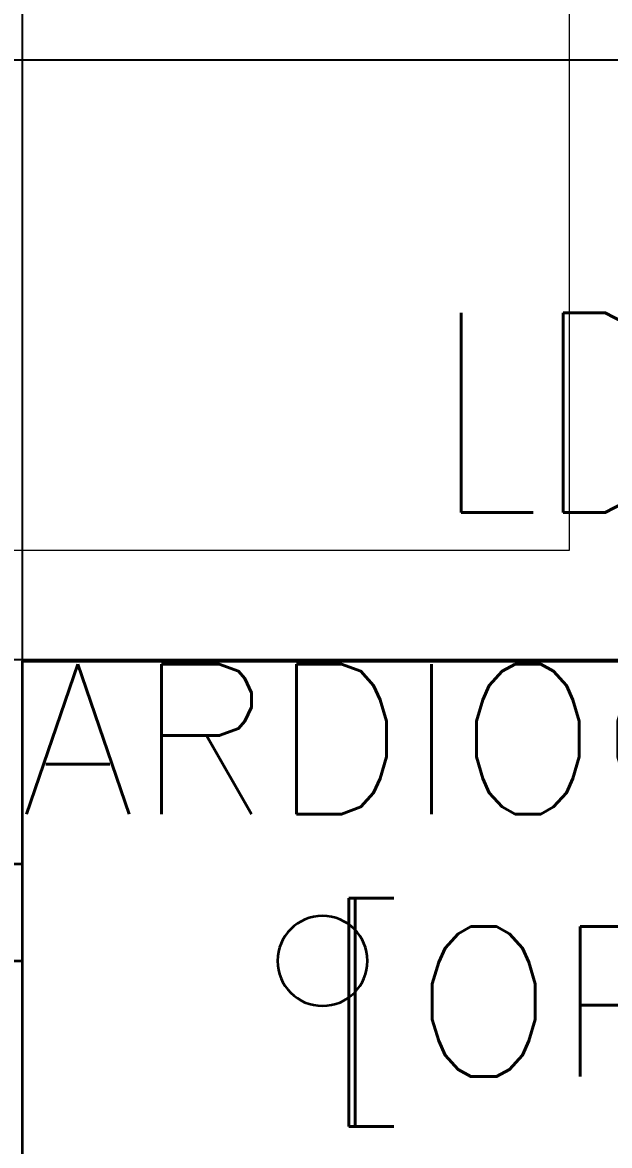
# Model space of a CAD drawing. Header units: inches. Extents: x -12418 to 183584, y -29325 to 19878.
# Drawn here: x 32400 to 32987, y -9486 to -8363 of the extents above; entities that cross this region are included whole.
import ezdxf
from ezdxf.enums import TextEntityAlignment as Align

# ---------------------------------------------------------------- set-up
doc = ezdxf.new("R2010")
doc.units = ezdxf.units.IN
doc.header["$LTSCALE"] = 25
doc.header["$MEASUREMENT"] = 0
doc.linetypes.add('DASHDOT', pattern=[25.4, 12.7, -6.35, 0, -6.35])
doc.layers.get('0').update_dxf_attribs({"color": 8})
for name, color, linetype, lineweight in [('00-Ground Floor$0$72_EGR_BASE_TEXT', 252, 'Continuous', 5), ('00-Ground Floor$0$LOADING', 253, 'Continuous', 5), ('00-Ground Floor$0$NEW Wall', 166, 'Continuous', 5), ('E-LITE-CIRC-NUMB', 6, 'Continuous', 25), ('E-LITE-CLNG', 150, 'Continuous', 35), ('E-LITE-CLNG-CNDT', 6, 'DASHDOT', 35), ('E-LITE-CTRL', 6, 'Continuous', 25), ('E-LITE-IDEN', 6, 'Continuous', 25)]:
    doc.layers.add(name, color=color, linetype=linetype, lineweight=lineweight)
doc.layers.add('00-Ground Floor$0$False Ceiling', color=251, linetype='Continuous')
doc.styles.add('00-Ground Floor$0$SIMPLEX', font='SIMPLEX.shx', dxfattribs={"height": 150})
doc.styles.add('DC_Simplex', font='SIMPLEX.shx', dxfattribs={"width": 0.7})

# ---------------------------------------------------------------- blocks, each defined once
blk = doc.blocks.new('*X143')
at = {"color": 0}
for p, q in [((13, 1), (13, 1)), ((13, 1), (13, 1)), ((13, 1), (13, 1)), ((13, 1), (13, 1)), ((13, 1), (13, 1)), ((13, 1), (13, 1)), ((13, 1), (13, 1)), ((13, 1), (13, 1)), ((13, 1), (13, 1)), ((13, 1), (13, 1)), ((13, 1), (13, 1)), ((13, 1), (13, 1)), ((13, 1), (13, 1)), ((13, 1), (13, 1)), ((13, 1), (13, 1)), ((13, 1), (14, 1)), ((13, 1), (14, 1)), ((13, 1), (14, 1)), ((13, 1), (13, 1)), ((13, 1), (13, 1)), ((13, 1), (13, 1)), ((13, 1), (13, 1)), ((13, 1), (13, 1)), ((13, 1), (13, 1)), ((13, 1), (13, 1)), ((13, 1), (13, 1)), ((13, 1), (13, 1)), ((13, 1), (13, 1)), ((13, 1), (13, 1)), ((13, 1), (13, 1)), ((13, 1), (13, 1)), ((13, 1), (13, 1)), ((13, 1), (13, 1)), ((13, 1), (13, 1)), ((13, 1), (13, 1)), ((13, 1), (13, 1)), ((13, 1), (13, 1)), ((13, 1), (13, 1)), ((13, 1), (13, 1)), ((13, 1), (13, 1)), ((13, 1), (13, 1)), ((13, 1), (13, 1)), ((13, 1), (13, 1)), ((13, 1), (13, 1)), ((13, 1), (13, 1)), ((13, 1), (13, 1)), ((13, 1), (13, 1)), ((13, 1), (13, 1)), ((13, 1), (13, 1)), ((13, 1), (13, 1)), ((13, 1), (13, 1)), ((13, 1), (13, 1)), ((13, 1), (13, 1)), ((13, 1), (13, 1)), ((13, 1), (13, 1)), ((13, 1), (13, 1)), ((13, 1), (13, 1)), ((13, 1), (13, 1)), ((13, 1), (13, 1)), ((13, 1), (13, 1)), ((13, 1), (13, 1)), ((13, 1), (13, 1)), ((13, 1), (13, 1)), ((13, 1), (13, 1)), ((13, 1), (13, 1)), ((13, 1), (13, 1)), ((13, 1), (13, 1)), ((13, 1), (13, 1)), ((13, 1), (13, 1)), ((13, 1), (13, 1)), ((13, 1), (13, 1)), ((13, 1), (13, 1)), ((13, 1), (13, 1)), ((13, 1), (13, 1)), ((13, 1), (13, 1)), ((13, 1), (13, 1)), ((13, 1), (13, 1)), ((13, 1), (13, 1)), ((13, 1), (13, 1)), ((13, 1), (13, 1)), ((13, 1), (13, 1)), ((13, 1), (13, 1)), ((13, 1), (13, 1)), ((13, 1), (13, 1)), ((13, 1), (13, 1)), ((13, 1), (13, 1)), ((13, 1), (13, 1)), ((13, 1), (13, 1)), ((13, 1), (13, 1)), ((13, 1), (13, 1)), ((13, 1), (13, 1)), ((13, 1), (13, 1)), ((13, 1), (13, 1)), ((13, 1), (13, 1)), ((13, 1), (13, 1)), ((13, 1), (13, 1)), ((13, 1), (13, 1)), ((13, 1), (13, 1)), ((13, 1), (13, 1)), ((13, 1), (13, 1)), ((13, 1), (13, 1)), ((13, 1), (13, 1)), ((13, 1), (13, 1)), ((13, 1), (13, 1)), ((13, 1), (13, 1)), ((13, 1), (13, 1)), ((13, 1), (13, 1)), ((13, 1), (13, 1)), ((13, 1), (13, 1)), ((13, 1), (13, 1)), ((13, 1), (13, 1)), ((13, 1), (13, 1)), ((13, 1), (13, 1)), ((13, 1), (13, 1)), ((13, 1), (13, 1)), ((13, 1), (13, 1)), ((13, 1), (13, 1)), ((13, 1), (13, 1)), ((13, 1), (13, 1)), ((13, 1), (13, 1)), ((13, 1), (13, 1)), ((13, 1), (13, 1)), ((13, 1), (13, 1)), ((13, 1), (14, 1)), ((13, 0), (13, 0)), ((13, 0), (13, 0)), ((13, 0), (13, 0)), ((13, 0), (13, 0)), ((13, 0), (13, 0)), ((13, 0), (13, 0)), ((13, 0), (13, 0)), ((13, 0), (13, 0)), ((13, 0), (13, 0)), ((13, 0), (13, 0)), ((13, 0), (13, 0)), ((13, 0), (13, 0)), ((13, 0), (13, 0)), ((13, 0), (13, 0)), ((13, 0), (13, 0)), ((13, 0), (13, 0)), ((13, 0), (13, 0)), ((13, 0), (13, 0)), ((13, 0), (13, 0)), ((13, 0), (13, 0)), ((13, 0), (13, 0)), ((13, 0), (13, 0)), ((13, 0), (13, 0)), ((13, 0), (13, 0)), ((13, 0), (13, 0)), ((13, 0), (13, 0)), ((13, 0), (13, 0)), ((13, 0), (13, 0)), ((13, 0), (13, 0)), ((13, 0), (13, 0)), ((13, 0), (13, 0)), ((13, 0), (13, 0)), ((13, 0), (13, 0)), ((13, 0), (13, 0)), ((13, 0), (13, 0)), ((13, 0), (13, 0)), ((13, 0), (13, 0)), ((13, 0), (13, 0)), ((13, 0), (13, 0)), ((13, 0), (13, 0)), ((13, 0), (13, 0)), ((13, 0), (13, 0)), ((13, 0), (13, 0)), ((13, 0), (13, 0)), ((13, 0), (13, 0)), ((13, 0), (13, 0)), ((13, 0), (13, 0)), ((13, 0), (13, 0)), ((13, 0), (14, 0)), ((13, 0), (14, 0)), ((13, 0), (13, 0)), ((13, 0), (14, 0)), ((14, 1), (14, 1)), ((14, 1), (14, 1)), ((14, 1), (14, 1)), ((14, 1), (14, 1)), ((14, 1), (14, 1)), ((14, 1), (14, 1)), ((14, 1), (14, 1)), ((14, 1), (14, 1)), ((14, 1), (14, 1)), ((14, 1), (14, 1)), ((14, 1), (14, 1)), ((14, 1), (14, 1)), ((14, 1), (14, 1)), ((14, 1), (14, 1)), ((14, 1), (14, 1)), ((14, 1), (14, 1)), ((14, 1), (14, 1)), ((14, 1), (14, 1)), ((14, 1), (14, 1)), ((14, 1), (14, 1)), ((14, 1), (14, 1)), ((14, 1), (14, 1)), ((14, 1), (14, 1)), ((14, 1), (14, 1)), ((14, 1), (14, 1)), ((14, 1), (14, 1)), ((14, 1), (14, 1)), ((14, 1), (14, 1)), ((14, 1), (14, 1)), ((14, 1), (14, 1)), ((14, 1), (14, 1)), ((14, 1), (14, 1)), ((14, 1), (14, 1)), ((14, 1), (14, 1)), ((14, 1), (14, 1)), ((14, 1), (14, 1)), ((14, 1), (14, 1)), ((14, 1), (14, 1)), ((14, 1), (14, 1)), ((14, 1), (14, 1)), ((14, 1), (14, 1)), ((14, 1), (14, 1)), ((14, 1), (14, 1)), ((14, 1), (14, 1)), ((14, 1), (14, 1)), ((14, 1), (14, 1)), ((14, 1), (14, 1)), ((14, 1), (14, 1)), ((14, 1), (14, 1)), ((14, 1), (14, 1)), ((14, 1), (14, 1)), ((14, 1), (14, 1)), ((14, 1), (14, 1)), ((14, 1), (14, 1)), ((14, 1), (14, 1)), ((14, 1), (14, 1)), ((14, 1), (14, 1)), ((14, 1), (14, 1)), ((14, 1), (14, 1)), ((14, 1), (14, 1)), ((14, 1), (14, 1)), ((14, 1), (14, 1)), ((14, 1), (14, 1)), ((14, 1), (14, 1)), ((14, 1), (14, 1)), ((14, 1), (14, 1)), ((14, 1), (14, 1)), ((14, 1), (14, 1)), ((14, 1), (14, 1)), ((14, 1), (14, 1)), ((14, 1), (14, 1)), ((14, 1), (14, 1)), ((14, 1), (14, 1)), ((14, 1), (14, 1)), ((14, 1), (14, 1)), ((14, 1), (14, 1)), ((14, 1), (14, 1)), ((14, 1), (14, 1)), ((14, 1), (14, 1)), ((14, 1), (14, 1)), ((14, 1), (14, 1)), ((14, 1), (14, 1)), ((14, 1), (14, 1)), ((14, 1), (14, 1)), ((14, 1), (14, 1)), ((14, 1), (14, 1)), ((14, 1), (14, 1)), ((14, 1), (14, 1)), ((14, 1), (14, 1)), ((14, 1), (14, 1)), ((14, 1), (14, 1)), ((14, 1), (14, 1)), ((14, 1), (14, 1)), ((14, 1), (14, 1)), ((14, 0), (14, 0)), ((14, 0), (14, 0)), ((14, 0), (14, 0)), ((14, 0), (14, 0)), ((14, 0), (14, 0)), ((14, 0), (14, 0)), ((14, 0), (14, 0)), ((14, 0), (14, 0)), ((14, 0), (14, 0)), ((14, 0), (14, 0)), ((14, 0), (14, 0)), ((14, 0), (14, 0)), ((14, 0), (14, 0)), ((14, 0), (14, 0)), ((14, 0), (14, 0)), ((14, 0), (14, 0)), ((14, 0), (14, 0)), ((14, 0), (14, 0)), ((14, 0), (14, 0)), ((14, 0), (14, 0)), ((14, 0), (14, 0)), ((14, 0), (14, 0)), ((14, 0), (14, 0)), ((14, 0), (14, 0)), ((14, 0), (14, 0)), ((14, 0), (14, 0)), ((14, 0), (14, 0)), ((14, 0), (14, 0)), ((14, 0), (14, 0)), ((14, 0), (14, 0)), ((14, 0), (14, 0)), ((14, 0), (14, 0)), ((14, 0), (14, 0)), ((14, 0), (14, 0)), ((14, 0), (14, 0)), ((14, 0), (14, 0)), ((14, 0), (14, 0)), ((14, 0), (14, 0)), ((14, 0), (14, 0)), ((14, 0), (14, 0)), ((14, 0), (14, 0)), ((14, 0), (14, 0)), ((14, 0), (14, 0)), ((14, 0), (14, 0)), ((14, 0), (14, 0)), ((14, 0), (14, 0)), ((14, 0), (14, 0)), ((14, 0), (14, 0)), ((13, 0), (13, 0)), ((13, 0), (14, 0)), ((13, 0), (13, 0)), ((13, 0), (14, 0)), ((13, 0), (13, 0)), ((13, 0), (14, 0)), ((13, 0), (13, 0)), ((13, 0), (13, 0)), ((13, 0), (13, 0)), ((13, 0), (13, 0)), ((13, 0), (14, 0)), ((13, 0), (13, 0)), ((13, 0), (14, 0)), ((13, 0), (13, 0)), ((13, 0), (14, 0)), ((13, 0), (13, 0)), ((13, 0), (14, 0)), ((13, 0), (13, 0)), ((13, 0), (14, 0)), ((13, 0), (13, 0)), ((13, 0), (14, 0)), ((13, 0), (13, 0)), ((13, 0), (14, 0)), ((13, 0), (13, 0)), ((13, 0), (13, 0)), ((13, 0), (13, 0)), ((13, 0), (14, 0)), ((13, 0), (13, 0)), ((13, 0), (14, 0)), ((13, 0), (13, 0)), ((13, 0), (14, 0)), ((13, 0), (13, 0)), ((13, 0), (14, 0)), ((13, 0), (13, 0)), ((13, 0), (13, 0)), ((13, 0), (13, 0)), ((13, 0), (13, 0)), ((13, 0), (13, 0)), ((13, 0), (13, 0)), ((13, 0), (13, 0)), ((13, 0), (13, 0)), ((13, 0), (13, 0)), ((13, 0), (13, 0)), ((13, 0), (13, 0)), ((13, 0), (13, 0)), ((13, 0), (13, 0)), ((13, 0), (13, 0)), ((13, 0), (13, 0)), ((13, 0), (13, 0)), ((13, 0), (13, 0)), ((13, 0), (13, 0)), ((13, 0), (13, 0)), ((13, 0), (13, 0)), ((13, 0), (13, 0)), ((13, 0), (13, 0)), ((13, 0), (13, 0)), ((13, 0), (13, 0)), ((13, 0), (13, 0)), ((13, 0), (13, 0)), ((13, 0), (13, 0)), ((13, 0), (13, 0)), ((13, 0), (13, 0)), ((13, 0), (13, 0)), ((13, 0), (13, 0)), ((13, -1), (13, -1)), ((13, -1), (13, -1)), ((13, -1), (13, -1)), ((13, -1), (13, -1)), ((13, -1), (13, -1)), ((13, -1), (14, -1)), ((13, -1), (13, -1)), ((14, 0), (14, 0)), ((14, 0), (14, 0)), ((14, 0), (14, 0)), ((14, 0), (14, 0)), ((14, 0), (14, 0)), ((14, 0), (14, 0)), ((14, 0), (14, 0)), ((14, 0), (14, 0)), ((14, 0), (14, 0)), ((14, 0), (14, 0)), ((14, 0), (14, 0)), ((14, 0), (14, 0)), ((14, 0), (14, 0)), ((14, 0), (14, 0)), ((14, 0), (14, 0)), ((13, 0), (14, 0)), ((14, 0), (14, 0)), ((14, 0), (14, 0)), ((14, 0), (14, 0)), ((14, 0), (14, 0)), ((14, 0), (14, 0)), ((14, 0), (14, 0)), ((14, 0), (14, 0)), ((14, 0), (14, 0)), ((14, 0), (14, 0)), ((14, 0), (14, 0)), ((14, 0), (14, 0)), ((14, 0), (14, 0)), ((14, 0), (14, 0)), ((14, 0), (14, 0)), ((14, 0), (14, 0)), ((14, 0), (14, 0)), ((14, 0), (14, 0)), ((14, 0), (14, 0)), ((14, 0), (14, 0)), ((14, 0), (14, 0)), ((14, 0), (14, 0)), ((14, 0), (14, 0)), ((14, 0), (14, 0)), ((14, 0), (14, 0)), ((14, 0), (14, 0)), ((14, 0), (14, 0)), ((14, 0), (14, 0)), ((14, 0), (14, 0)), ((14, 0), (14, 0)), ((14, 0), (14, 0)), ((14, 0), (14, 0)), ((14, 0), (14, 0)), ((14, 0), (14, 0)), ((14, 0), (14, 0)), ((14, -1), (14, -1)), ((14, -1), (14, -1)), ((14, -1), (14, -1)), ((14, -1), (14, -1)), ((14, -1), (14, -1))]:
    blk.add_line(p, q, dxfattribs=at)
blk = doc.blocks.new('*X142')
at = {"color": 0}
for p, q in [((5, 3), (5, 3)), ((5, 3), (5, 3)), ((5, 3), (5, 3)), ((5, 3), (5, 3)), ((5, 3), (5, 3)), ((5, 3), (5, 3)), ((5, 3), (5, 3)), ((5, 3), (5, 3)), ((5, 3), (5, 3)), ((5, 3), (5, 3)), ((5, 3), (5, 3)), ((5, 3), (5, 3)), ((5, 3), (5, 3)), ((5, 3), (5, 3)), ((5, 3), (5, 3)), ((5, 3), (5, 3)), ((5, 3), (5, 3)), ((5, 3), (5, 3)), ((5, 3), (5, 3)), ((5, 3), (5, 3)), ((5, 3), (5, 3)), ((5, 3), (5, 3)), ((5, 3), (5, 3)), ((5, 3), (5, 3)), ((5, 3), (5, 3)), ((5, 3), (5, 3)), ((5, 3), (5, 3)), ((5, 3), (5, 3)), ((5, 3), (5, 3)), ((5, 3), (5, 3)), ((5, 3), (5, 3)), ((5, 3), (5, 3)), ((5, 3), (5, 3)), ((5, 3), (5, 3)), ((5, 3), (5, 3)), ((5, 3), (5, 3)), ((5, 3), (5, 3)), ((5, 3), (5, 3)), ((5, 3), (5, 3)), ((5, 3), (5, 3)), ((5, 3), (5, 3)), ((5, 3), (5, 3)), ((5, 3), (5, 3)), ((5, 3), (5, 3)), ((5, 3), (5, 3)), ((5, 3), (5, 3)), ((5, 3), (5, 3)), ((5, 3), (5, 3)), ((5, 3), (5, 3)), ((5, 3), (5, 3)), ((5, 3), (5, 3)), ((5, 3), (5, 3)), ((5, 3), (5, 3)), ((5, 3), (5, 3)), ((5, 3), (5, 3)), ((5, 3), (5, 3)), ((5, 3), (5, 3)), ((5, 3), (5, 3)), ((5, 3), (5, 3)), ((5, 3), (5, 3)), ((5, 3), (5, 3)), ((5, 3), (5, 3)), ((5, 3), (5, 3)), ((5, 3), (5, 3)), ((5, 3), (5, 3)), ((5, 3), (5, 3)), ((6, 3), (5, 3)), ((5, 3), (5, 3)), ((6, 3), (5, 3)), ((5, 3), (5, 3)), ((6, 3), (5, 3)), ((5, 3), (5, 3)), ((6, 3), (5, 3)), ((5, 3), (5, 3)), ((5, 3), (5, 3)), ((5, 3), (5, 3)), ((5, 3), (5, 3)), ((5, 3), (5, 3)), ((5, 3), (5, 3)), ((5, 3), (5, 3)), ((5, 3), (5, 3)), ((5, 3), (5, 3)), ((5, 3), (5, 3)), ((5, 3), (5, 3)), ((5, 3), (5, 3)), ((5, 3), (5, 3)), ((5, 3), (5, 3)), ((5, 3), (5, 3)), ((5, 3), (5, 3)), ((5, 3), (5, 3)), ((5, 3), (5, 3)), ((5, 3), (5, 3)), ((5, 3), (5, 3)), ((5, 3), (5, 3)), ((5, 3), (5, 3)), ((5, 3), (5, 3)), ((6, 3), (6, 3)), ((6, 3), (6, 3)), ((6, 3), (6, 3)), ((6, 3), (6, 3)), ((6, 3), (6, 3)), ((6, 3), (6, 3)), ((6, 3), (6, 3)), ((6, 3), (6, 3)), ((6, 3), (6, 3)), ((6, 3), (6, 3)), ((6, 3), (6, 3)), ((6, 3), (6, 3)), ((6, 3), (6, 3)), ((6, 3), (6, 3)), ((6, 3), (6, 3)), ((6, 3), (6, 3)), ((6, 3), (6, 3)), ((6, 3), (6, 3)), ((6, 3), (6, 3)), ((6, 3), (6, 3)), ((6, 3), (6, 3)), ((6, 3), (6, 3)), ((6, 3), (6, 3)), ((6, 3), (6, 3)), ((6, 3), (6, 3)), ((6, 3), (6, 3)), ((6, 3), (6, 3)), ((6, 3), (6, 3)), ((6, 3), (6, 3)), ((6, 3), (6, 3)), ((6, 3), (6, 3)), ((6, 3), (6, 3)), ((6, 3), (6, 3)), ((6, 3), (6, 3)), ((6, 3), (6, 3)), ((6, 3), (6, 3)), ((6, 3), (6, 3)), ((6, 3), (6, 3)), ((6, 3), (6, 3)), ((6, 3), (6, 3)), ((6, 3), (6, 3)), ((6, 3), (6, 3)), ((6, 3), (6, 3)), ((6, 3), (6, 3)), ((6, 3), (6, 3)), ((6, 3), (6, 3)), ((6, 3), (6, 3)), ((6, 3), (6, 3)), ((6, 3), (6, 3)), ((6, 3), (6, 3)), ((6, 3), (6, 3)), ((6, 3), (6, 3)), ((6, 3), (6, 3)), ((6, 3), (6, 3)), ((6, 3), (6, 3)), ((6, 3), (6, 3)), ((6, 3), (6, 3)), ((6, 3), (6, 3)), ((6, 3), (6, 3)), ((6, 3), (6, 3)), ((6, 3), (6, 3)), ((6, 3), (6, 3)), ((6, 3), (6, 3)), ((6, 3), (6, 3)), ((6, 3), (6, 3)), ((6, 3), (6, 3)), ((6, 3), (6, 3)), ((6, 3), (6, 3)), ((6, 3), (6, 3)), ((6, 3), (6, 3)), ((6, 3), (6, 3)), ((6, 3), (6, 3)), ((6, 3), (6, 3)), ((6, 3), (6, 3)), ((6, 3), (6, 3)), ((6, 3), (6, 3)), ((6, 3), (6, 3)), ((6, 3), (6, 3)), ((6, 3), (6, 3)), ((6, 3), (6, 3)), ((6, 3), (6, 3)), ((6, 3), (6, 3)), ((6, 3), (6, 3)), ((6, 3), (6, 3)), ((6, 3), (6, 3)), ((6, 3), (6, 3)), ((6, 3), (6, 3)), ((6, 3), (6, 3)), ((6, 3), (6, 3)), ((6, 3), (6, 3)), ((6, 3), (6, 3)), ((6, 3), (6, 3)), ((6, 3), (6, 3)), ((6, 3), (6, 3)), ((6, 3), (6, 3)), ((6, 3), (6, 3)), ((6, 3), (6, 3)), ((6, 3), (6, 3)), ((6, 3), (6, 3)), ((6, 3), (6, 3)), ((6, 3), (6, 3)), ((6, 3), (6, 3)), ((6, 3), (6, 3)), ((6, 3), (6, 3)), ((6, 3), (6, 3)), ((6, 3), (6, 3)), ((6, 3), (6, 3)), ((6, 3), (6, 3)), ((6, 3), (6, 3)), ((6, 3), (6, 3)), ((6, 3), (6, 3)), ((6, 3), (6, 3)), ((6, 3), (6, 3)), ((6, 3), (6, 3)), ((6, 3), (6, 3)), ((6, 3), (6, 3)), ((6, 3), (6, 3)), ((6, 3), (6, 3)), ((6, 3), (6, 3)), ((6, 3), (6, 3)), ((6, 3), (6, 3)), ((6, 3), (6, 3)), ((6, 3), (6, 3)), ((6, 3), (6, 3)), ((6, 3), (6, 3)), ((6, 3), (6, 3)), ((6, 3), (6, 3)), ((6, 3), (6, 3)), ((6, 3), (6, 3)), ((6, 3), (6, 3)), ((6, 3), (6, 3)), ((6, 3), (6, 3)), ((6, 3), (6, 3)), ((6, 3), (6, 3)), ((6, 3), (6, 3)), ((6, 3), (6, 3)), ((6, 3), (6, 3)), ((6, 3), (6, 3)), ((6, 3), (6, 3)), ((6, 3), (6, 3)), ((6, 3), (6, 3)), ((6, 3), (6, 3)), ((6, 3), (6, 3)), ((6, 3), (6, 3)), ((6, 3), (6, 3)), ((6, 3), (6, 3)), ((6, 3), (6, 3)), ((6, 3), (6, 3)), ((6, 3), (6, 3)), ((6, 3), (6, 3)), ((6, 3), (6, 3)), ((6, 3), (6, 3)), ((6, 3), (6, 3)), ((6, 3), (6, 3)), ((6, 3), (6, 3)), ((6, 3), (6, 3)), ((6, 3), (6, 3)), ((6, 3), (6, 3)), ((6, 3), (6, 3)), ((6, 3), (6, 3)), ((6, 3), (6, 3)), ((6, 3), (6, 3)), ((6, 3), (6, 3)), ((6, 3), (6, 3)), ((6, 3), (6, 3)), ((6, 3), (6, 3)), ((6, 3), (6, 3)), ((6, 3), (6, 3)), ((6, 3), (6, 3)), ((6, 3), (6, 3)), ((6, 3), (6, 3)), ((6, 3), (6, 3)), ((6, 3), (6, 3)), ((6, 3), (6, 3)), ((6, 3), (6, 3)), ((6, 3), (6, 3)), ((6, 3), (6, 3)), ((6, 3), (6, 3)), ((6, 3), (6, 3)), ((6, 3), (6, 3)), ((6, 3), (6, 3)), ((6, 3), (6, 3)), ((6, 3), (6, 3)), ((6, 3), (6, 3)), ((6, 3), (6, 3)), ((6, 3), (6, 3)), ((6, 3), (6, 3)), ((6, 3), (6, 3)), ((6, 3), (6, 3)), ((6, 3), (6, 3)), ((6, 3), (6, 3)), ((6, 3), (6, 3)), ((6, 3), (6, 3)), ((6, 3), (6, 3)), ((6, 3), (6, 3)), ((6, 3), (6, 3)), ((6, 3), (6, 3)), ((6, 3), (6, 3)), ((6, 3), (6, 3)), ((6, 3), (6, 3)), ((6, 3), (6, 3)), ((6, 3), (6, 3)), ((6, 3), (6, 3)), ((6, 3), (6, 3)), ((6, 3), (5, 3)), ((6, 3), (5, 3)), ((6, 3), (5, 3)), ((6, 3), (5, 3)), ((6, 3), (5, 3)), ((6, 3), (6, 3)), ((6, 3), (6, 3)), ((6, 3), (6, 3)), ((6, 3), (6, 3)), ((6, 3), (6, 3)), ((6, 3), (6, 3)), ((6, 3), (6, 3)), ((6, 3), (6, 3)), ((6, 3), (6, 3)), ((6, 3), (6, 3)), ((6, 3), (6, 3)), ((6, 3), (6, 3)), ((6, 3), (6, 3)), ((6, 3), (6, 3)), ((6, 3), (6, 3)), ((6, 3), (6, 3)), ((6, 3), (6, 3)), ((6, 3), (6, 3)), ((6, 3), (6, 3)), ((6, 3), (6, 3)), ((6, 3), (6, 3)), ((6, 3), (6, 3)), ((6, 3), (6, 3)), ((6, 3), (6, 3)), ((6, 3), (6, 3)), ((6, 3), (6, 3)), ((6, 3), (6, 3)), ((6, 3), (6, 3)), ((6, 3), (6, 3)), ((6, 3), (6, 3)), ((6, 3), (6, 3)), ((6, 3), (6, 3)), ((6, 3), (6, 3)), ((6, 3), (6, 3)), ((6, 3), (6, 3)), ((6, 3), (6, 3)), ((6, 3), (6, 3)), ((6, 3), (6, 3)), ((6, 3), (6, 3)), ((6, 3), (6, 3)), ((6, 3), (6, 3)), ((6, 3), (6, 3)), ((6, 3), (6, 3)), ((6, 3), (6, 3)), ((6, 3), (6, 3)), ((6, 3), (6, 3)), ((6, 3), (6, 3)), ((6, 3), (6, 3)), ((6, 3), (6, 3)), ((6, 3), (6, 3)), ((6, 3), (6, 3)), ((6, 3), (6, 3)), ((6, 3), (6, 3)), ((6, 3), (6, 3)), ((6, 3), (6, 3)), ((6, 3), (6, 3)), ((6, 3), (6, 3)), ((6, 3), (6, 3)), ((6, 3), (6, 3)), ((6, 3), (6, 3)), ((6, 3), (6, 3)), ((6, 3), (6, 3)), ((6, 3), (6, 3)), ((6, 3), (6, 3)), ((6, 3), (6, 3)), ((6, 3), (6, 3)), ((6, 3), (6, 3)), ((6, 3), (6, 3)), ((6, 3), (6, 3)), ((6, 3), (6, 3)), ((6, 3), (6, 3)), ((6, 3), (6, 3)), ((6, 3), (6, 3)), ((6, 3), (6, 3)), ((6, 3), (6, 3)), ((6, 3), (6, 3)), ((6, 3), (6, 3)), ((6, 3), (6, 3)), ((6, 3), (6, 3)), ((6, 3), (6, 3)), ((6, 3), (6, 3)), ((6, 3), (6, 3)), ((6, 3), (6, 3)), ((6, 3), (6, 3)), ((6, 3), (6, 3)), ((6, 3), (6, 3)), ((6, 3), (6, 3)), ((6, 3), (6, 3)), ((6, 3), (6, 3)), ((6, 3), (6, 3)), ((6, 3), (6, 3)), ((6, 3), (6, 3)), ((6, 3), (6, 3)), ((6, 3), (6, 3)), ((6, 3), (6, 3)), ((6, 3), (6, 3)), ((6, 3), (6, 3)), ((6, 3), (6, 3)), ((6, 3), (6, 3)), ((6, 3), (6, 3)), ((6, 3), (6, 3)), ((6, 3), (6, 3)), ((6, 3), (6, 3)), ((6, 3), (6, 3)), ((6, 3), (6, 3)), ((6, 3), (6, 3)), ((6, 3), (6, 3)), ((6, 3), (6, 3)), ((6, 3), (6, 3)), ((6, 3), (6, 3)), ((6, 3), (6, 3)), ((6, 3), (6, 3)), ((6, 3), (6, 3)), ((6, 3), (6, 3)), ((6, 3), (6, 3)), ((6, 3), (6, 3)), ((6, 3), (6, 3)), ((6, 3), (6, 3)), ((6, 3), (6, 3)), ((6, 3), (6, 3)), ((6, 3), (6, 3)), ((6, 3), (6, 3)), ((6, 3), (6, 3)), ((6, 3), (6, 3)), ((6, 3), (6, 3)), ((6, 3), (6, 3)), ((6, 3), (6, 3)), ((6, 3), (6, 3)), ((6, 3), (6, 3)), ((6, 3), (6, 3)), ((6, 3), (6, 3)), ((6, 3), (6, 3)), ((6, 3), (6, 3)), ((6, 3), (6, 3)), ((6, 3), (6, 3)), ((6, 3), (6, 3)), ((6, 3), (6, 3)), ((6, 3), (6, 3)), ((6, 3), (6, 3)), ((6, 3), (6, 3)), ((6, 3), (6, 3)), ((6, 3), (6, 3)), ((6, 3), (6, 3)), ((6, 3), (6, 3)), ((6, 3), (6, 3)), ((6, 3), (6, 3)), ((6, 3), (6, 3)), ((6, 3), (6, 3)), ((6, 3), (6, 3)), ((6, 3), (6, 3)), ((6, 3), (6, 3)), ((6, 3), (6, 3)), ((6, 3), (6, 3)), ((6, 3), (6, 3)), ((6, 3), (6, 3)), ((6, 3), (6, 3)), ((6, 3), (6, 3)), ((6, 3), (6, 3)), ((6, 3), (6, 3)), ((6, 3), (6, 3)), ((6, 3), (6, 3)), ((6, 3), (6, 3)), ((6, 3), (6, 3)), ((6, 3), (6, 3)), ((6, 3), (6, 3)), ((6, 3), (6, 3)), ((6, 3), (6, 3)), ((6, 3), (6, 3)), ((6, 3), (6, 3)), ((6, 3), (6, 3)), ((6, 3), (6, 3)), ((6, 3), (6, 3)), ((6, 3), (6, 3)), ((6, 3), (6, 3)), ((6, 3), (6, 3)), ((6, 3), (6, 3)), ((6, 3), (6, 3)), ((6, 3), (6, 3)), ((6, 3), (6, 3)), ((6, 3), (6, 3)), ((6, 3), (6, 3)), ((6, 3), (6, 3)), ((6, 3), (6, 3)), ((6, 3), (6, 3)), ((6, 3), (6, 3)), ((6, 3), (6, 3)), ((6, 3), (6, 3)), ((6, 3), (6, 3)), ((6, 3), (6, 3)), ((6, 3), (6, 3)), ((6, 3), (6, 3)), ((6, 3), (6, 3)), ((6, 3), (6, 3)), ((6, 3), (6, 3)), ((6, 3), (6, 3)), ((6, 3), (6, 3)), ((6, 3), (6, 3)), ((6, 3), (6, 3)), ((6, 3), (6, 3)), ((6, 3), (6, 3)), ((6, 3), (6, 3)), ((6, 3), (6, 3)), ((6, 3), (6, 3)), ((6, 3), (6, 3)), ((6, 3), (6, 3)), ((6, 3), (6, 3)), ((6, 3), (6, 3)), ((6, 3), (6, 3)), ((6, 3), (6, 3)), ((6, 3), (6, 3)), ((6, 3), (6, 3)), ((6, 3), (6, 3)), ((6, 3), (6, 3)), ((6, 3), (6, 3)), ((6, 3), (6, 3)), ((6, 3), (6, 3)), ((6, 3), (6, 3)), ((6, 3), (6, 3)), ((6, 3), (6, 3)), ((6, 3), (6, 3)), ((6, 3), (6, 3)), ((6, 3), (6, 3)), ((6, 3), (6, 3)), ((6, 3), (6, 3)), ((6, 3), (6, 3)), ((6, 3), (6, 3)), ((6, 3), (6, 3)), ((6, 3), (6, 3)), ((6, 3), (6, 3)), ((6, 3), (6, 3)), ((6, 3), (6, 3)), ((6, 3), (6, 3)), ((6, 3), (6, 3)), ((6, 3), (6, 3)), ((6, 3), (6, 3)), ((6, 3), (6, 3)), ((6, 3), (6, 3)), ((6, 3), (6, 3)), ((6, 3), (6, 3)), ((6, 3), (6, 3)), ((6, 3), (6, 3)), ((6, 3), (6, 3)), ((6, 3), (6, 3)), ((6, 3), (6, 3)), ((6, 3), (6, 3)), ((6, 3), (6, 3)), ((6, 3), (6, 3)), ((6, 3), (6, 3)), ((6, 3), (6, 3)), ((6, 3), (6, 3)), ((6, 3), (6, 3)), ((6, 3), (6, 3)), ((6, 3), (6, 3)), ((6, 3), (6, 3)), ((6, 3), (6, 3)), ((6, 3), (6, 3)), ((6, 3), (6, 3)), ((6, 3), (6, 3)), ((6, 3), (6, 3)), ((6, 3), (6, 3)), ((6, 3), (6, 3)), ((6, 3), (6, 3)), ((6, 3), (6, 3)), ((6, 3), (6, 3)), ((6, 3), (6, 3)), ((6, 3), (6, 3)), ((6, 3), (6, 3)), ((6, 3), (6, 3)), ((6, 3), (6, 3)), ((6, 3), (6, 3)), ((6, 3), (6, 3)), ((6, 3), (6, 3)), ((6, 3), (6, 3)), ((6, 3), (6, 3)), ((6, 3), (6, 3)), ((6, 3), (6, 3)), ((6, 3), (6, 3)), ((6, 3), (6, 3)), ((6, 3), (6, 3)), ((6, 3), (6, 3)), ((6, 3), (6, 3)), ((6, 3), (6, 3)), ((6, 3), (6, 3)), ((6, 3), (6, 3)), ((6, 3), (6, 3)), ((6, 3), (6, 3)), ((6, 3), (6, 3)), ((6, 3), (6, 3)), ((6, 3), (6, 3)), ((6, 3), (6, 3)), ((6, 3), (6, 3)), ((6, 3), (6, 3)), ((6, 3), (6, 3)), ((6, 3), (6, 3)), ((6, 3), (6, 3)), ((6, 3), (6, 3)), ((6, 3), (6, 3)), ((6, 3), (6, 3)), ((6, 3), (6, 3)), ((6, 3), (6, 3)), ((6, 3), (6, 3)), ((6, 3), (6, 3)), ((6, 3), (6, 3)), ((6, 3), (6, 3)), ((6, 3), (6, 3)), ((6, 3), (6, 3)), ((6, 3), (6, 3)), ((6, 3), (6, 3)), ((6, 3), (6, 3)), ((6, 3), (6, 3)), ((6, 3), (6, 3)), ((6, 3), (6, 3)), ((6, 3), (6, 3)), ((6, 3), (6, 3)), ((6, 3), (6, 3)), ((6, 3), (6, 3)), ((6, 3), (6, 3))]:
    blk.add_line(p, q, dxfattribs=at)
blk = doc.blocks.new('00-Ground Floor$0$GF21043-P')
at = {"color": 0}
for p, q in [((0.8, 0.75), (-0.8, 0.75)), ((0.8, 0), (0.8, 0.75))]:
    blk.add_line(p, q, dxfattribs=at)
for points in [[(0.8, 0.75), (0.8, 0.75), (0.8, 0.75), (0.8, 0.75), (0.8, 0.75), (0.8, 0.75), (0.8, 0.75), (0.8, 0.75), (0.8, 0.75), (0.8, 0.75), (0.8, 0.75), (0.8, 0.75), (0.8, 0.75), (0.8, 0.75), (0.8, 0.75), (0.8, 0.75), (0.8, 0.75), (0.8, 0.75), (0.8, 0.75), (0.8, 0.75), (0.8, 0.75), (0.8, 0.75), (0.8, 0.75), (0.8, 0.75), (0.8, 0.75), (0.8, 0.75), (0.8, 0.75), (0.8, 0.75), (0.8, 0.75), (0.8, 0.75), (0.8, 0.75), (0.8, 0.75), (0.8, 0.75), (0.8, 0.75), (0.8, 0.75), (0.8, 0.75), (0.8, 0.75), (0.8, 0.75), (0.8, 0.75), (0.8, 0.75), (0.8, 0.75), (0.8, 0.75), (0.8, 0.75), (0.8, 0.75), (0.8, 0.75), (0.8, 0.75), (0.8, 0.75), (0.8, 0.75), (0.8, 0.75), (0.8, 0.75), (0.8, 0.75), (0.8, 0.75), (0.8, 0.75), (0.8, 0.75), (0.8, 0.75), (0.8, 0.75), (0.8, 0.75), (0.8, 0.75), (0.8, 0.75), (0.8, 0.75), (0.8, 0.75), (0.8, 0.75), (0.8, 0.75), (0.8, 0.75), (0.8, 0.75), (0.8, 0.75), (0.8, 0.75), (0.8, 0.75), (0.8, 0.75), (0.8, 0.75), (0.8, 0.75), (0.8, 0.75), (0.8, 0.75), (0.8, 0.75), (0.8, 0.75), (0.8, 0.75), (0.8, 0.75), (0.8, 0.75), (0.8, 0.75), (0.8, 0.75), (0.8, 0.75), (0.8, 0.75), (0.8, 0.75), (0.8, 0.75), (0.8, 0.75), (0.8, 0.75), (0.8, 0.75), (0.8, 0.75), (0.8, 0.75), (0.8, 0.75), (0.8, 0.75), (0.8, 0.75), (0.8, 0.75), (0.8, 0.75), (0.8, 0.75), (0.8, 0.75), (0.8, 0.75), (0.8, 0.75), (0.8, 0.75), (0.8, 0.75), (0.8, 0.75), (0.8, 0.75), (0.8, 0.75), (0.8, 0.75), (0.8, 0.75), (0.8, 0.75), (0.8, 0.75), (0.8, 0.75), (0.8, 0.75), (0.8, 0.75), (0.8, 0.75), (0.8, 0.75), (0.8, 0.75), (0.8, 0.75), (0.8, 0.75), (0.8, 0.75), (0.8, 0.75), (0.8, 0.75), (0.8, 0.75), (0.8, 0.75), (0.8, 0.75), (0.8, 0.75), (0.8, 0.75), (0.8, 0.75), (0.8, 0.75), (0.8, 0.75), (0.8, 0.75), (0.8, 0.75), (0.8, 0.75), (0.8, 0.75), (0.8, 0.75), (0.8, 0.75), (0.8, 0.75), (0.8, 0.75), (0.8, 0.75), (0.8, 0.75), (0.8, 0.75), (0.8, 0.75), (0.8, 0.75), (0.8, 0.75), (0.8, 0.75), (0.8, 0.75), (0.8, 0.75), (0.8, 0.75), (0.8, 0.75), (0.8, 0.75), (0.8, 0.75), (0.8, 0.75), (0.8, 0.75), (0.8, 0.75), (0.8, 0.75), (0.8, 0.75), (0.8, 0.75), (0.8, 0.75), (0.8, 0.75), (0.8, 0.75), (0.8, 0.75), (0.8, 0.75), (0.8, 0.75), (0.8, 0.75), (0.8, 0.75), (0.8, 0.75), (0.8, 0.75), (0.8, 0.75), (0.8, 0.75), (0.8, 0.75), (0.8, 0.75), (0.8, 0.75), (0.8, 0.75), (0.8, 0.75), (0.8, 0.75), (0.8, 0.75), (0.8, 0.75), (0.8, 0.75), (0.8, 0.75), (0.8, 0.75), (0.8, 0.75), (0.8, 0.75), (0.8, 0.75), (0.8, 0.75), (0.8, 0.75), (0.8, 0.75), (0.8, 0.75), (0.8, 0.75), (0.8, 0.75), (0.8, 0.75), (0.8, 0.75), (0.8, 0.75), (0.8, 0.75), (0.8, 0.75), (0.8, 0.75), (0.8, 0.75), (0.8, 0.75), (0.8, 0.75), (0.8, 0.75), (0.8, 0.75), (0.8, 0.75), (0.8, 0.75), (0.8, 0.75), (0.8, 0.75), (0.8, 0.75), (0.8, 0.75), (0.8, 0.75), (0.8, 0.75), (0.8, 0.75), (0.8, 0.75), (0.8, 0.75), (0.8, 0.75), (0.8, 0.75), (0.8, 0.75), (0.8, 0.75), (0.8, 0.75), (0.8, 0.75), (0.8, 0.75), (0.8, 0.75), (0.8, 0.75), (0.8, 0.75), (0.8, 0.75), (0.8, 0.75), (0.8, 0.75), (0.8, 0.75), (0.8, 0.75), (0.8, 0.75), (0.8, 0.75), (0.8, 0.75), (0.8, 0.75), (0.8, 0.75), (0.8, 0.75), (0.8, 0.75), (0.8, 0.75), (0.8, 0.75), (0.8, 0.75), (0.8, 0.75), (0.8, 0.75), (0.8, 0.75), (0.8, 0.75), (0.8, 0.75), (0.8, 0.75), (0.8, 0.75), (0.8, 0.75), (0.8, 0.75), (0.8, 0.75), (0.8, 0.75), (0.8, 0.75), (0.8, 0.75), (0.8, 0.75), (0.8, 0.75), (0.8, 0.75), (0.8, 0.75), (0.8, 0.75), (0.8, 0.75), (0.8, 0.75), (0.8, 0.75), (0.8, 0.75), (0.8, 0.75), (0.8, 0.75), (0.8, 0.75), (0.8, 0.75), (0.8, 0.75), (0.8, 0.75), (0.8, 0.75), (0.8, 0.75), (0.8, 0.75), (0.8, 0.75), (0.8, 0.75), (0.8, 0.75), (0.8, 0.75), (0.8, 0.75), (0.8, 0.75), (0.8, 0.75), (0.8, 0.75), (0.8, 0.75), (0.8, 0.75), (0.8, 0.75), (0.8, 0.75), (0.8, 0.75), (0.8, 0.75)], [(0.8, 0.75), (0.8, 0.75), (0.8, 0.75), (0.8, 0.75), (0.8, 0.75), (0.8, 0.75), (0.8, 0.75), (0.8, 0.75), (0.8, 0.75), (0.8, 0.75), (0.8, 0.75), (0.8, 0.75), (0.8, 0.75), (0.8, 0.75), (0.8, 0.75), (0.8, 0.75), (0.8, 0.75), (0.8, 0.75), (0.8, 0.75), (0.8, 0.75), (0.8, 0.75), (0.8, 0.75), (0.8, 0.75), (0.8, 0.75), (0.8, 0.75), (0.8, 0.75), (0.8, 0.75), (0.8, 0.75), (0.8, 0.75), (0.8, 0.75), (0.8, 0.75), (0.8, 0.75), (0.8, 0.75), (0.8, 0.75), (0.8, 0.75), (0.8, 0.75), (0.8, 0.75), (0.8, 0.75), (0.8, 0.75), (0.8, 0.75), (0.8, 0.75), (0.8, 0.75), (0.8, 0.75), (0.8, 0.75), (0.8, 0.75), (0.8, 0.75), (0.8, 0.75), (0.8, 0.75), (0.8, 0.75), (0.8, 0.75), (0.8, 0.75), (0.8, 0.75), (0.8, 0.75), (0.8, 0.75), (0.8, 0.75), (0.8, 0.75), (0.8, 0.75), (0.8, 0.75), (0.8, 0.75), (0.8, 0.75), (0.8, 0.75), (0.8, 0.75), (0.8, 0.75), (0.8, 0.75), (0.8, 0.75), (0.8, 0.75), (0.8, 0.75), (0.8, 0.75), (0.8, 0.75), (0.8, 0.75), (0.8, 0.75), (0.8, 0.75), (0.8, 0.75), (0.8, 0.75), (0.8, 0.75), (0.8, 0.75), (0.8, 0.75), (0.8, 0.75), (0.8, 0.75), (0.8, 0.75), (0.8, 0.75), (0.8, 0.75), (0.8, 0.75), (0.8, 0.75), (0.8, 0.75), (0.8, 0.75), (0.8, 0.75), (0.8, 0.75), (0.8, 0.75), (0.8, 0.75), (0.8, 0.75), (0.8, 0.75), (0.8, 0.75), (0.8, 0.75), (0.8, 0.75), (0.8, 0.75), (0.8, 0.75), (0.8, 0.75), (0.8, 0.75), (0.8, 0.75), (0.8, 0.75), (0.8, 0.75), (0.8, 0.75), (0.8, 0.75), (0.8, 0.75), (0.8, 0.75), (0.8, 0.75), (0.8, 0.75), (0.8, 0.75), (0.8, 0.75), (0.8, 0.75), (0.8, 0.75), (0.8, 0.75), (0.8, 0.75), (0.8, 0.75), (0.8, 0.75), (0.8, 0.75), (0.8, 0.75), (0.8, 0.75), (0.8, 0.75), (0.8, 0.75), (0.8, 0.75), (0.8, 0.75), (0.8, 0.75), (0.8, 0.75), (0.8, 0.75), (0.8, 0.75), (0.8, 0.75), (0.8, 0.75), (0.8, 0.75), (0.8, 0.75), (0.8, 0.75), (0.8, 0.75), (0.8, 0.75), (0.8, 0.75), (0.8, 0.75), (0.8, 0.75), (0.8, 0.75), (0.8, 0.75), (0.8, 0.75), (0.8, 0.75), (0.8, 0.75), (0.8, 0.75), (0.8, 0.75), (0.8, 0.75), (0.8, 0.75), (0.8, 0.75), (0.8, 0.75), (0.8, 0.75), (0.8, 0.75), (0.8, 0.75), (0.8, 0.75), (0.8, 0.75), (0.8, 0.75), (0.8, 0.75), (0.8, 0.75), (0.8, 0.75), (0.8, 0.75), (0.8, 0.75), (0.8, 0.75), (0.8, 0.75), (0.8, 0.75), (0.8, 0.75), (0.8, 0.75), (0.8, 0.75), (0.8, 0.75), (0.8, 0.75), (0.8, 0.75), (0.8, 0.75), (0.8, 0.75), (0.8, 0.75), (0.8, 0.75), (0.8, 0.75), (0.8, 0.75), (0.8, 0.75), (0.8, 0.75), (0.8, 0.75), (0.8, 0.75), (0.8, 0.75), (0.8, 0.75), (0.8, 0.75), (0.8, 0.75), (0.8, 0.75), (0.8, 0.75), (0.8, 0.75), (0.8, 0.75), (0.8, 0.75), (0.8, 0.75), (0.8, 0.75), (0.8, 0.75), (0.8, 0.75), (0.8, 0.75), (0.8, 0.75), (0.8, 0.75), (0.8, 0.75), (0.8, 0.75), (0.8, 0.75), (0.8, 0.75), (0.8, 0.75), (0.8, 0.75), (0.8, 0.75), (0.8, 0.75), (0.8, 0.75), (0.8, 0.75), (0.8, 0.75), (0.8, 0.75), (0.8, 0.75), (0.8, 0.75), (0.8, 0.75), (0.8, 0.75), (0.8, 0.75), (0.8, 0.75), (0.8, 0.75), (0.8, 0.75), (0.8, 0.75), (0.8, 0.75), (0.8, 0.75), (0.8, 0.75), (0.8, 0.75)], [(0.8, 0.75), (0.8, 0.75), (0.8, 0.75), (0.8, 0.75), (0.8, 0.75), (0.8, 0.75), (0.8, 0.75), (0.8, 0.75), (0.8, 0.75), (0.8, 0.75), (0.8, 0.75), (0.8, 0.75), (0.8, 0.75), (0.8, 0.75), (0.8, 0.75), (0.8, 0.75), (0.8, 0.75), (0.8, 0.75), (0.8, 0.75), (0.8, 0.75), (0.8, 0.75), (0.8, 0.75), (0.8, 0.75), (0.8, 0.75), (0.8, 0.75), (0.8, 0.75), (0.8, 0.75), (0.8, 0.75), (0.8, 0.75), (0.8, 0.75), (0.8, 0.75), (0.8, 0.75), (0.8, 0.75), (0.8, 0.75), (0.8, 0.75), (0.8, 0.75), (0.8, 0.75), (0.8, 0.75), (0.8, 0.75), (0.8, 0.75), (0.8, 0.75), (0.8, 0.75), (0.8, 0.75), (0.8, 0.75), (0.8, 0.75), (0.8, 0.75), (0.8, 0.75), (0.8, 0.75), (0.8, 0.75), (0.8, 0.75), (0.8, 0.75), (0.8, 0.75), (0.8, 0.75), (0.8, 0.75), (0.8, 0.75), (0.8, 0.75), (0.8, 0.75), (0.8, 0.75), (0.8, 0.75), (0.8, 0.75), (0.8, 0.75), (0.8, 0.75), (0.8, 0.75), (0.8, 0.75), (0.8, 0.75), (0.8, 0.75), (0.8, 0.75), (0.8, 0.75), (0.8, 0.75), (0.8, 0.75), (0.8, 0.75), (0.8, 0.75), (0.8, 0.75), (0.8, 0.75), (0.8, 0.75), (0.8, 0.75), (0.8, 0.75), (0.8, 0.75), (0.8, 0.75), (0.8, 0.75), (0.8, 0.75), (0.8, 0.75), (0.8, 0.75), (0.8, 0.75), (0.8, 0.75), (0.8, 0.75), (0.8, 0.75), (0.8, 0.75), (0.8, 0.75), (0.8, 0.75), (0.8, 0.75), (0.8, 0.75), (0.8, 0.75), (0.8, 0.75), (0.8, 0.75), (0.8, 0.75), (0.8, 0.75), (0.8, 0.75), (0.8, 0.75), (0.8, 0.75), (0.8, 0.75), (0.8, 0.75), (0.8, 0.75), (0.8, 0.75), (0.8, 0.75), (0.8, 0.75), (0.8, 0.75), (0.8, 0.75), (0.8, 0.75), (0.8, 0.75), (0.8, 0.75), (0.8, 0.75), (0.8, 0.75), (0.8, 0.75), (0.8, 0.75), (0.8, 0.75), (0.8, 0.75), (0.8, 0.75), (0.8, 0.75), (0.8, 0.75), (0.8, 0.75), (0.8, 0.75), (0.8, 0.75), (0.8, 0.75), (0.8, 0.75), (0.8, 0.75), (0.8, 0.75), (0.8, 0.75), (0.8, 0.75), (0.8, 0.75), (0.8, 0.75), (0.8, 0.75), (0.8, 0.75), (0.8, 0.75), (0.8, 0.75), (0.8, 0.75), (0.8, 0.75), (0.8, 0.75), (0.8, 0.75), (0.8, 0.75), (0.8, 0.75), (0.8, 0.75), (0.8, 0.75), (0.8, 0.75), (0.8, 0.75), (0.8, 0.75), (0.8, 0.75), (0.8, 0.75), (0.8, 0.75), (0.8, 0.75), (0.8, 0.75), (0.8, 0.75), (0.8, 0.75), (0.8, 0.75), (0.8, 0.75), (0.8, 0.75), (0.8, 0.75), (0.8, 0.75), (0.8, 0.75), (0.8, 0.75), (0.8, 0.75), (0.8, 0.75), (0.8, 0.75), (0.8, 0.75), (0.8, 0.75), (0.8, 0.75), (0.8, 0.75), (0.8, 0.75), (0.8, 0.75), (0.8, 0.75), (0.8, 0.75), (0.8, 0.75), (0.8, 0.75), (0.8, 0.75), (0.8, 0.75), (0.8, 0.75), (0.8, 0.75), (0.8, 0.75), (0.8, 0.75), (0.8, 0.75), (0.8, 0.75), (0.8, 0.75), (0.8, 0.75), (0.8, 0.75), (0.8, 0.75), (0.8, 0.75), (0.8, 0.75), (0.8, 0.75), (0.8, 0.75), (0.8, 0.75), (0.8, 0.75), (0.8, 0.75), (0.8, 0.75), (0.8, 0.75), (0.8, 0.75), (0.8, 0.75), (0.8, 0.75), (0.8, 0.75), (0.8, 0.75), (0.8, 0.75), (0.8, 0.75), (0.8, 0.75), (0.8, 0.75), (0.8, 0.75), (0.8, 0.75), (0.8, 0.75), (0.8, 0.75), (0.8, 0.75), (0.8, 0.75), (0.8, 0.75), (0.8, 0.75), (0.8, 0.75), (0.8, 0.75), (0.8, 0.75)]]:
    blk.add_lwpolyline(points, close=True, dxfattribs=at)
at = {"layer": '00-Ground Floor$0$NEW Wall', "color": 0, "linetype": 'Continuous'}
for points in [[(0.8, 0.75), (0.8, 0.75), (0.8, 0.75), (0.8, 0.75), (0.8, 0.75), (0.8, 0.75), (0.8, 0.75), (0.8, 0.75), (0.8, 0.75), (0.8, 0.75)], [(0.8, 0.75), (0.8, 0.75), (0.8, 0.75), (0.8, 0.75), (0.8, 0.75), (0.8, 0.75), (0.8, 0.75), (0.8, 0.75), (0.8, 0.75)], [(0.8, 0.75), (0.8, 0.75), (0.8, 0.75), (0.8, 0.75), (0.8, 0.75), (0.8, 0.75), (0.8, 0.75), (0.8, 0.75), (0.8, 0.75), (0.8, 0.75), (0.8, 0.75), (0.8, 0.75), (0.8, 0.75), (0.8, 0.75), (0.8, 0.75), (0.8, 0.75), (0.8, 0.75), (0.8, 0.75)], [(0.8, 0.75), (0.8, 0.75), (0.8, 0.75), (0.8, 0.75), (0.8, 0.75), (0.8, 0.75), (0.8, 0.75)], [(0.8, 0.75), (0.8, 0.75), (0.8, 0.75), (0.8, 0.75), (0.8, 0.75), (0.8, 0.75), (0.8, 0.75), (0.8, 0.75), (0.8, 0.75), (0.8, 0.75), (0.8, 0.75), (0.8, 0.75), (0.8, 0.75), (0.8, 0.75), (0.8, 0.75)], [(0.8, 0.75), (0.8, 0.75), (0.8, 0.75), (0.8, 0.75), (0.8, 0.75), (0.8, 0.75), (0.8, 0.75), (0.8, 0.75), (0.8, 0.75), (0.8, 0.75)], [(0.8, 0.75), (0.8, 0.75), (0.8, 0.75), (0.8, 0.75), (0.8, 0.75), (0.8, 0.75), (0.8, 0.75), (0.8, 0.75), (0.8, 0.75), (0.8, 0.75), (0.8, 0.75), (0.8, 0.75)], [(0.8, 0.75), (0.8, 0.75), (0.8, 0.75), (0.8, 0.75), (0.8, 0.75), (0.8, 0.75), (0.8, 0.75), (0.8, 0.75), (0.8, 0.75), (0.8, 0.75)], [(0.8, 0.75), (0.8, 0.75), (0.8, 0.75), (0.8, 0.75), (0.8, 0.75), (0.8, 0.75), (0.8, 0.75), (0.8, 0.75), (0.8, 0.75), (0.8, 0.75)], [(0.8, 0.75), (0.8, 0.75), (0.8, 0.75), (0.8, 0.75), (0.8, 0.75), (0.8, 0.75), (0.8, 0.75), (0.8, 0.75)], [(0.8, 0.75), (0.8, 0.75), (0.8, 0.75), (0.8, 0.75), (0.8, 0.75), (0.8, 0.75), (0.8, 0.75), (0.8, 0.75), (0.8, 0.75), (0.8, 0.75), (0.8, 0.75), (0.8, 0.75), (0.8, 0.75), (0.8, 0.75), (0.8, 0.75), (0.8, 0.75), (0.8, 0.75), (0.8, 0.75), (0.8, 0.75), (0.8, 0.75), (0.8, 0.75), (0.8, 0.75), (0.8, 0.75), (0.8, 0.75), (0.8, 0.75), (0.8, 0.75), (0.8, 0.75), (0.8, 0.75), (0.8, 0.75), (0.8, 0.75), (0.8, 0.75), (0.8, 0.75), (0.8, 0.75), (0.8, 0.75), (0.8, 0.75), (0.8, 0.75), (0.8, 0.75), (0.8, 0.75), (0.8, 0.75), (0.8, 0.75), (0.8, 0.75), (0.8, 0.75), (0.8, 0.75), (0.8, 0.75), (0.8, 0.75), (0.8, 0.75), (0.8, 0.75), (0.8, 0.75), (0.8, 0.75), (0.8, 0.75), (0.8, 0.75), (0.8, 0.75), (0.8, 0.75), (0.8, 0.75), (0.8, 0.75), (0.8, 0.75), (0.8, 0.75), (0.8, 0.75), (0.8, 0.75), (0.8, 0.75), (0.8, 0.75), (0.8, 0.75), (0.8, 0.75), (0.8, 0.75), (0.8, 0.75), (0.8, 0.75), (0.8, 0.75), (0.8, 0.75), (0.8, 0.75), (0.8, 0.75), (0.8, 0.75), (0.8, 0.75), (0.8, 0.75), (0.8, 0.75), (0.8, 0.75), (0.8, 0.75), (0.8, 0.75), (0.8, 0.75), (0.8, 0.75), (0.8, 0.75), (0.8, 0.75), (0.8, 0.75), (0.8, 0.75), (0.8, 0.75), (0.8, 0.75), (0.8, 0.75), (0.8, 0.75), (0.8, 0.75), (0.8, 0.75), (0.8, 0.75), (0.8, 0.75), (0.8, 0.75), (0.8, 0.75), (0.8, 0.75), (0.8, 0.75), (0.8, 0.75), (0.8, 0.75), (0.8, 0.75), (0.8, 0.75), (0.8, 0.75), (0.8, 0.75), (0.8, 0.75), (0.8, 0.75), (0.8, 0.75), (0.8, 0.75), (0.8, 0.75), (0.8, 0.75), (0.8, 0.75), (0.8, 0.75), (0.8, 0.75), (0.8, 0.75)], [(0.8, 0.75), (0.8, 0.75), (0.8, 0.75), (0.8, 0.75), (0.8, 0.75), (0.8, 0.75), (0.8, 0.75), (0.8, 0.75), (0.8, 0.75), (0.8, 0.75), (0.8, 0.75), (0.8, 0.75), (0.8, 0.75), (0.8, 0.75), (0.8, 0.75), (0.8, 0.75), (0.8, 0.75)], [(0.8, 0.75), (0.8, 0.75), (0.8, 0.75), (0.8, 0.75), (0.8, 0.75), (0.8, 0.75), (0.8, 0.75)], [(0.8, 0.75), (0.8, 0.75), (0.8, 0.75), (0.8, 0.75), (0.8, 0.75), (0.8, 0.75), (0.8, 0.75), (0.8, 0.75), (0.8, 0.75), (0.8, 0.75), (0.8, 0.75), (0.8, 0.75), (0.8, 0.75), (0.8, 0.75), (0.8, 0.75), (0.8, 0.75), (0.8, 0.75), (0.8, 0.75), (0.8, 0.75), (0.8, 0.75), (0.8, 0.75), (0.8, 0.75), (0.8, 0.75), (0.8, 0.75), (0.8, 0.75), (0.8, 0.75), (0.8, 0.75), (0.8, 0.75), (0.8, 0.75), (0.8, 0.75), (0.8, 0.75), (0.8, 0.75), (0.8, 0.75), (0.8, 0.75), (0.8, 0.75), (0.8, 0.75), (0.8, 0.75), (0.8, 0.75), (0.8, 0.75), (0.8, 0.75), (0.8, 0.75), (0.8, 0.75), (0.8, 0.75), (0.8, 0.75), (0.8, 0.75), (0.8, 0.75), (0.8, 0.75), (0.8, 0.75), (0.8, 0.75), (0.8, 0.75), (0.8, 0.75), (0.8, 0.75), (0.8, 0.75), (0.8, 0.75), (0.8, 0.75), (0.8, 0.75), (0.8, 0.75), (0.8, 0.75), (0.8, 0.75), (0.8, 0.75), (0.8, 0.75), (0.8, 0.75), (0.8, 0.75), (0.8, 0.75), (0.8, 0.75), (0.8, 0.75), (0.8, 0.75), (0.8, 0.75), (0.8, 0.75), (0.8, 0.75), (0.8, 0.75), (0.8, 0.75), (0.8, 0.75), (0.8, 0.75), (0.8, 0.75), (0.8, 0.75), (0.8, 0.75), (0.8, 0.75), (0.8, 0.75), (0.8, 0.75), (0.8, 0.75), (0.8, 0.75), (0.8, 0.75), (0.8, 0.75), (0.8, 0.75), (0.8, 0.75), (0.8, 0.75), (0.8, 0.75), (0.8, 0.75)], [(0.8, 0.75), (0.8, 0.75), (0.8, 0.75), (0.8, 0.75), (0.8, 0.75), (0.8, 0.75), (0.8, 0.75), (0.8, 0.75), (0.8, 0.75), (0.8, 0.75), (0.8, 0.75), (0.8, 0.75), (0.8, 0.75), (0.8, 0.75), (0.8, 0.75), (0.8, 0.75), (0.8, 0.75), (0.8, 0.75), (0.8, 0.75), (0.8, 0.75), (0.8, 0.75), (0.8, 0.75), (0.8, 0.75), (0.8, 0.75), (0.8, 0.75), (0.8, 0.75), (0.8, 0.75), (0.8, 0.75), (0.8, 0.75), (0.8, 0.75), (0.8, 0.75), (0.8, 0.75), (0.8, 0.75), (0.8, 0.75), (0.8, 0.75), (0.8, 0.75), (0.8, 0.75), (0.8, 0.75), (0.8, 0.75), (0.8, 0.75), (0.8, 0.75), (0.8, 0.75), (0.8, 0.75), (0.8, 0.75), (0.8, 0.75), (0.8, 0.75), (0.8, 0.75), (0.8, 0.75), (0.8, 0.75), (0.8, 0.75), (0.8, 0.75), (0.8, 0.75), (0.8, 0.75), (0.8, 0.75)]]:
    blk.add_lwpolyline(points, dxfattribs=at)
at = {"color": 0}
for name, xscale, yscale, zscale in [('*X143', 5.5e-11, 5.5e-11, 5.5e-11), ('*X142', 8.59375e-11, 8.59375e-11, 8.59375e-11)]:
    blk.add_blockref(name, (0.8, 0.75), dxfattribs=dict(at, xscale=xscale, yscale=yscale, zscale=zscale))
blk = doc.blocks.new('00-Ground Floor$0$A$Ce9e1c4c3')
at = {"layer": '00-Ground Floor$0$False Ceiling', "color": 254, "linetype": 'Continuous'}
for p, q in [((-67600, -10217.4), (-67600, -7067.4)), ((-68550.5, -8400), (-64050.5, -8400)), ((-68550.5, -9000), (-64050.5, -9000))]:
    blk.add_line(p, q, dxfattribs=at)
blk = doc.blocks.new('00-Ground Floor')
at = {"layer": '00-Ground Floor$0$False Ceiling', "color": 254}
blk.add_blockref('00-Ground Floor$0$A$Ce9e1c4c3', (100000, 0), dxfattribs=at)
at = {"layer": '00-Ground Floor$0$LOADING', "extrusion": (-2.34731e-18, 2.24019e-05, 1), "xscale": 1000, "yscale": 1000, "zscale": 1000, "rotation": 270}
blk.add_blockref('00-Ground Floor$0$GF21043-P', (32196.8, -8090.7, -0.2), dxfattribs=at)
at = {"layer": '00-Ground Floor$0$72_EGR_BASE_TEXT', "char_height": 150, "attachment_point": 2, "style": '00-Ground Floor$0$SIMPLEX'}
for s, insert in [('ECHOCARDIOGRAPHY ULTRASOUND ', (33435.7, -9004.7)), ('[OPDG28]', (33192.3, -9267.3, 0))]:
    blk.add_mtext(s, dxfattribs=dict(at, insert=insert))
blk = doc.blocks.new('*U14')
blk.add_lwpolyline([(-300, 300), (-300, -300), (300, -300), (300, 300)], close=True)
blk.add_circle((0, 0), 45)
at = {"layer": 'E-LITE-CIRC-NUMB', "style": 'DC_Simplex', "width": 0.7, "flags": 8}
blk.add_attdef('CIRCUIT', text='', height=200, rotation=0, dxfattribs=at).set_placement((-473.9, 300), align=Align.RIGHT)
at = {"layer": 'E-LITE-CTRL', "style": 'DC_Simplex', "width": 0.7, "flags": 8}
blk.add_attdef('CONTROL', (1118.9, -935), '', height=200, rotation=360, dxfattribs=at)
at = {"layer": 'E-LITE-IDEN', "style": 'DC_Simplex', "width": 0.7, "flags": 8}
blk.add_attdef('TYPE', (-114.6, 448.6), '', height=200, rotation=360, dxfattribs=at)

msp = doc.modelspace()

# ---------------------------------------------------------------- linework, layer by layer
at = {"layer": 'E-LITE-CLNG-CNDT'}
msp.add_lwpolyline([(32400, -9204.7), (32293.8, -9204.7, -0.414214), (32218.8, -9129.7), (32218.8, -6508.6, -0.414214), (32293.8, -6433.6), (32400, -6433.6)], format="xyb", dxfattribs=at)
at = {"layer": 'E-LITE-CLNG-CNDT', "elevation": 0}
msp.add_lwpolyline([(31512, -8730), (31512, -9226.6, 0.414214), (31587, -9301.6), (32400, -9301.6)], format="xyb", dxfattribs=at)

# ---------------------------------------------------------------- block references
at = {"layer": 'E-LITE-CLNG'}
ref = msp.add_blockref('*U14', (32700, -9301.6), dxfattribs=dict(at, xscale=-1))
ref.add_attrib('TYPE', 'LD1', (32814.6, -8853.1), dxfattribs={"layer": 'E-LITE-IDEN', "height": 200, "rotation": 0, "style": 'DC_Simplex', "width": 0.7, "flags": 8})
at = {"layer": 'E-LITE-CLNG-CNDT', "color": 1}
msp.add_blockref('00-Ground Floor', (0, 0), dxfattribs=at)

doc.saveas('drawing.dxf')
